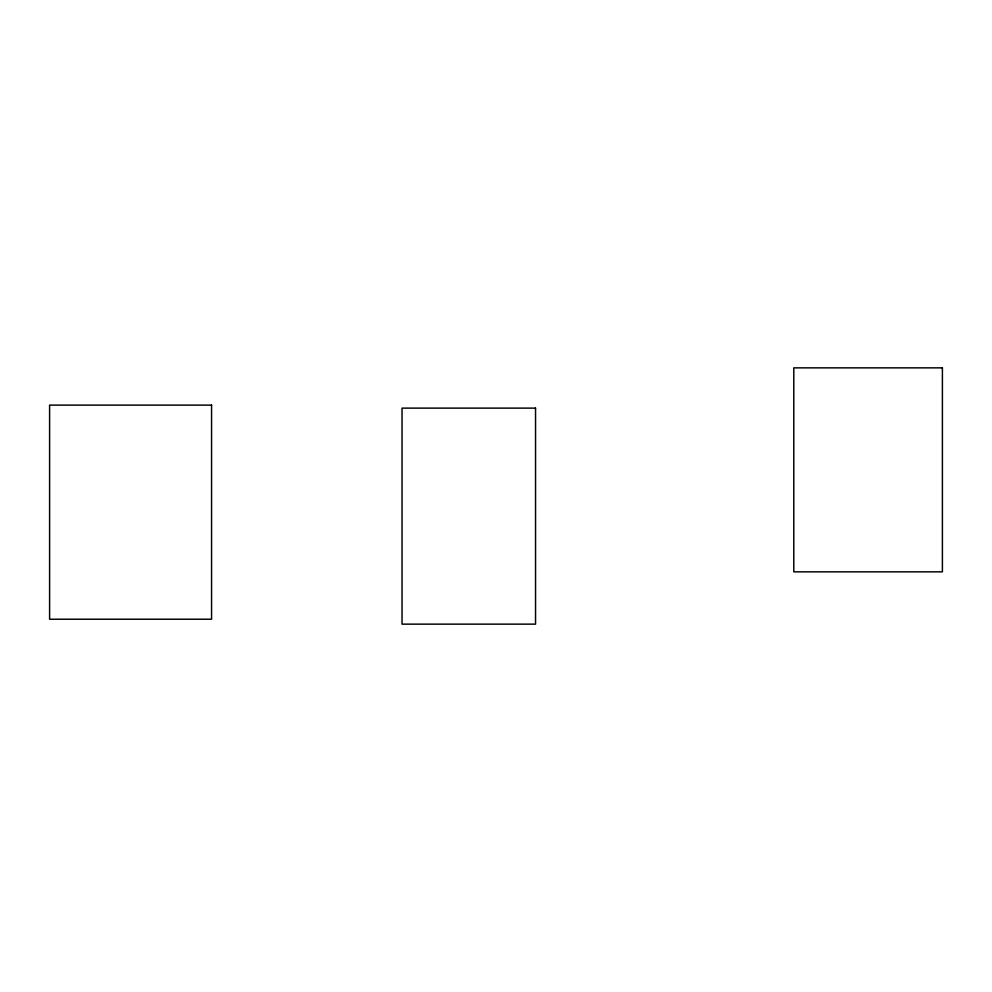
<?xml version="1.0" encoding="UTF-8"?>
<svg xmlns="http://www.w3.org/2000/svg" width="992" height="992" viewBox="0 0 992 992"><rect width="100%" height="100%" fill="white"/><g stroke="black" fill="none" stroke-linecap="round" stroke-linejoin="round"><path stroke-width="1.49" d="M942.4 367.858L793.798 367.858L793.798 571.838L942.4 571.838L942.4 367.858M211.569 405.12L49.6 405.12L49.6 619.231L211.569 619.231L211.569 405.12M535.544 408.121L402.033 408.121L402.033 624.142L535.544 624.142L535.544 408.121"/></g></svg>
